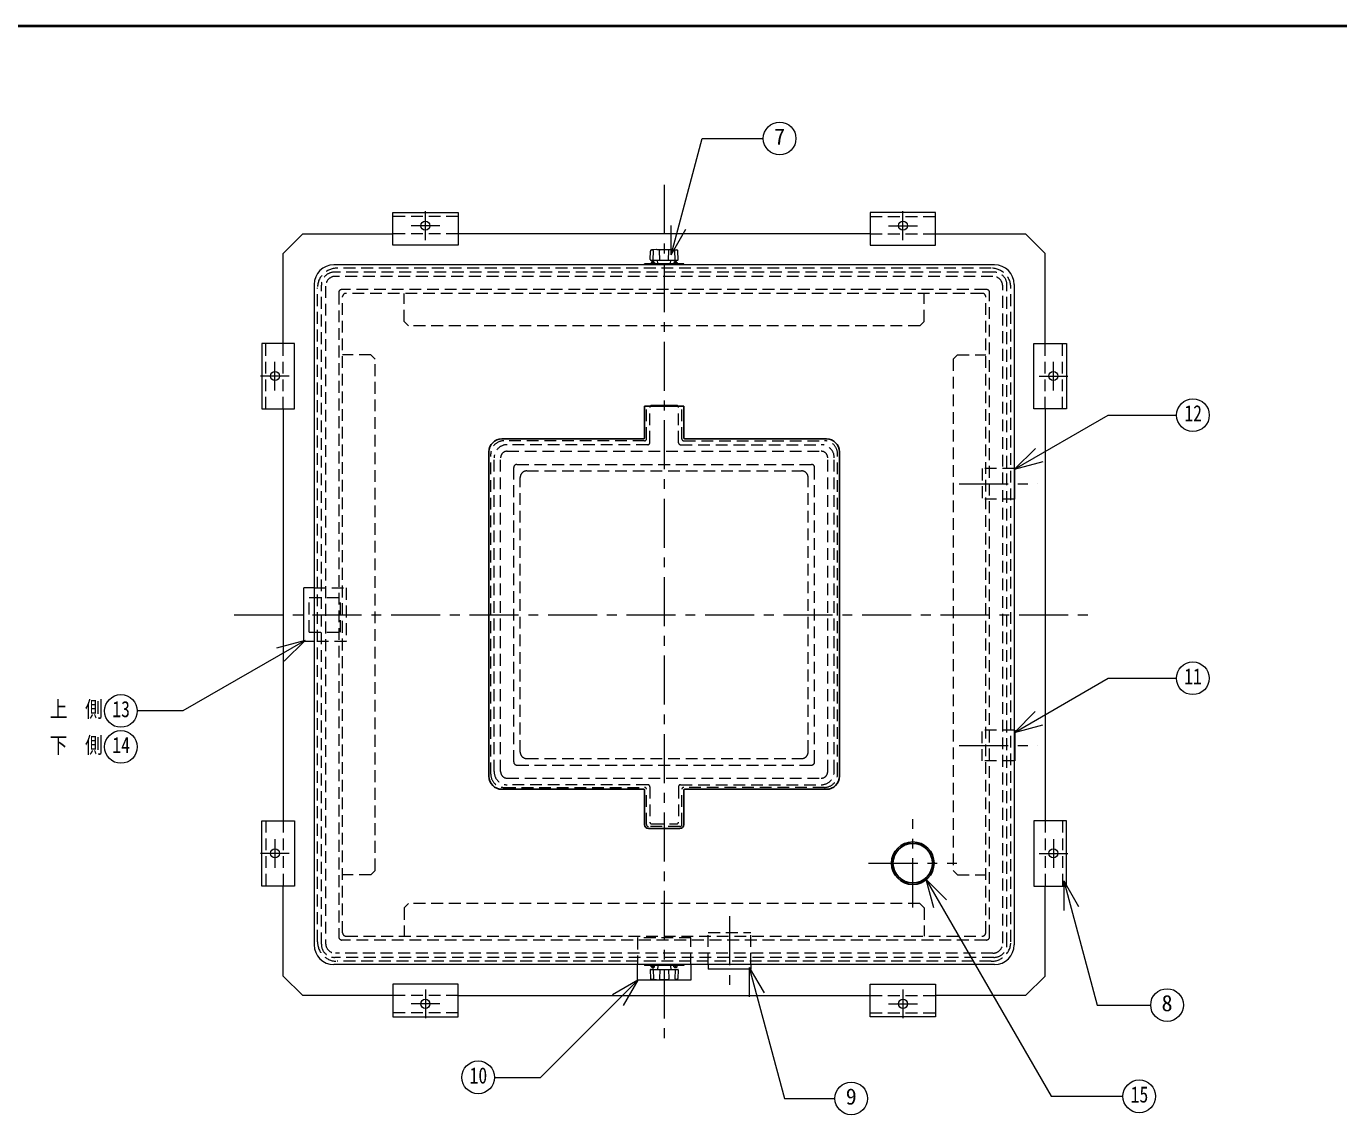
# Model space of a CAD drawing. Units: millimetres, scale not verified. Extents: x -3068 to 3007, y -2202 to 2013.
# Drawn here: x -1006 to 1000, y 348 to 2013 of the extents above; entities that cross this region are included whole.
import ezdxf
from ezdxf.enums import TextEntityAlignment as Align

# ---------------------------------------------------------------- set-up
doc = ezdxf.new("R2010")
doc.units = ezdxf.units.MM
doc.header["$LTSCALE"] = 15
doc.linetypes.add('CHAIN1', pattern=[8, 5, -1, 1, -1])
doc.linetypes.add('DASHED1', pattern=[1.8, 1.2, -0.6])
doc.layers.add('0-0____1', color=7, linetype='Continuous', lineweight=18)
doc.styles.add('ＭＳ ゴシック', font='')
doc.styles.get('ＭＳ ゴシック').set_extended_font_data('MS Gothic')

msp = doc.modelspace()

# ---------------------------------------------------------------- linework, layer by layer
at = {"layer": '0-0____1', "color": 1, "lineweight": 40}
msp.add_line((3006.6, 2012.88), (-3068.4, 2012.88), dxfattribs=at)
at = {"layer": '0-0____1', "color": 4, "linetype": 'CHAIN1', "lineweight": 9}
for p, q in [((-30.9, 1770.38), (-30.9, 455.38)), ((-395.9, 1685.88), (-395.9, 1729.88)), ((334.1, 1685.88), (334.1, 1729.88)), ((-373.9, 1707.88), (-417.9, 1707.88)), ((312.1, 1707.88), (356.1, 1707.88)), ((-625.9, 1455.88), (-625.9, 1499.88)), ((564.1, 1455.88), (564.1, 1499.88)), ((-603.9, 1477.88), (-647.9, 1477.88)), ((542.1, 1477.88), (586.1, 1477.88)), ((419.95, 1312.88), (539.95, 1312.88)), ((-688.4, 1112.88), (626.6, 1112.88)), ((419.95, 912.88), (539.95, 912.88)), ((349.1, 665.38), (349.1, 800.38)), ((-625.9, 769.88), (-625.9, 725.88)), ((564.1, 769.88), (564.1, 725.88)), ((-603.9, 747.88), (-647.9, 747.88)), ((542.1, 747.88), (586.1, 747.88)), ((281.6, 732.88), (416.6, 732.88)), ((69.1, 651.85), (69.1, 545.85)), ((-395.9, 539.88), (-395.9, 495.88)), ((334.1, 539.88), (334.1, 495.88)), ((-373.9, 517.88), (-417.9, 517.88)), ((312.1, 517.88), (356.1, 517.88))]:
    msp.add_line(p, q, dxfattribs=at)
at = {"layer": '0-0____1'}
for p, q in [((-445.9, 1727.88), (-345.9, 1727.88)), ((-445.9, 1677.88), (-445.9, 1727.88)), ((-345.9, 1727.88), (-345.9, 1677.88)), ((384.1, 1727.88), (284.1, 1727.88)), ((284.1, 1727.88), (284.1, 1677.88)), ((384.1, 1677.88), (384.1, 1727.88)), ((-20.27, 1663.38), (-20.27, 1708.38)), ((-20.27, 1663.38), (2.23, 1702.36)), ((-345.9, 1677.88), (-445.9, 1677.88)), ((-52.36, 1655.9), (-51.94, 1669.05)), ((-42.66, 1671.37), (-50.05, 1670.98)), ((-47.84, 1655.38), (-47.35, 1669.93)), ((-42.14, 1671.38), (-19.66, 1671.38)), ((-37.76, 1655.38), (-38.24, 1669.93)), ((-24.05, 1655.38), (-23.56, 1669.93)), ((-19.14, 1671.37), (-11.76, 1670.98)), ((-13.97, 1655.38), (-14.45, 1669.93)), ((-9.44, 1655.9), (-9.86, 1669.05)), ((284.1, 1677.88), (384.1, 1677.88)), ((474.1, 1647.88), (-535.9, 1647.88)), ((-60.9, 1647.88), (-60.9, 1649.38)), ((-0.9, 1649.38), (-60.9, 1649.38)), ((-51.86, 1655.38), (-9.94, 1655.38)), ((-45.9, 1651.38), (-50.9, 1651.38)), ((-50.9, 1651.38), (-50.9, 1649.38)), ((-48.4, 1651.38), (-48.4, 1649.38)), ((-46.9, 1651.38), (-46.9, 1652.89)), ((-45.9, 1651.38), (-45.9, 1649.38)), ((-40.44, 1649.84), (-40.9, 1655.38)), ((-21.36, 1649.84), (-20.9, 1655.38)), ((-15.9, 1651.38), (-10.9, 1651.38)), ((-15.9, 1651.38), (-15.9, 1649.38)), ((-14.9, 1651.38), (-14.9, 1652.89)), ((-13.4, 1651.38), (-13.4, 1649.38)), ((-10.9, 1651.38), (-10.9, 1649.38)), ((-0.9, 1647.88), (-0.9, 1649.38)), ((-565.9, 1617.88), (-565.9, 607.88)), ((504.1, 1617.88), (504.1, 607.88)), ((-645.9, 1527.88), (-645.9, 1427.88)), ((-595.9, 1527.88), (-645.9, 1527.88)), ((-595.9, 1427.88), (-595.9, 1527.88)), ((534.1, 1527.88), (584.1, 1527.88)), ((534.1, 1427.88), (534.1, 1527.88)), ((584.1, 1527.88), (584.1, 1427.88)), ((-645.9, 1427.88), (-595.9, 1427.88)), ((584.1, 1427.88), (534.1, 1427.88)), ((504.73, 1335.38), (647.93, 1418.06)), ((647.93, 1418.06), (752.42, 1418.06)), ((504.73, 1335.38), (536.55, 1367.2)), ((504.73, 1335.38), (548.2, 1347.03)), ((504.1, 1336.38), (504.95, 1336.38)), ((504.95, 1289.38), (504.95, 1336.38)), ((504.1, 1289.38), (504.95, 1289.38)), ((-581.94, 1071.88), (-581.94, 1153.88)), ((-565.9, 1153.88), (-581.94, 1153.88)), ((-579.87, 1073.46), (-766.56, 965.68)), ((-579.87, 1073.46), (-623.34, 1061.81)), ((-579.87, 1073.46), (-611.69, 1041.64)), ((-565.9, 1071.88), (-581.94, 1071.88)), ((504.48, 933), (647.69, 1015.67)), ((647.69, 1015.67), (752.17, 1015.67)), ((-766.56, 965.68), (-836.32, 965.68)), ((504.48, 933), (536.3, 964.82)), ((504.48, 933), (547.95, 944.64)), ((504.1, 936.38), (504.95, 936.38)), ((504.95, 936.38), (504.95, 889.38)), ((504.1, 889.38), (504.95, 889.38)), ((-645.9, 697.88), (-645.9, 797.88)), ((-645.9, 797.88), (-595.9, 797.88)), ((-595.9, 797.88), (-595.9, 697.88)), ((534.1, 797.88), (534.1, 697.88)), ((584.1, 797.88), (534.1, 797.88)), ((584.1, 697.88), (584.1, 797.88)), ((368.98, 708.51), (380.63, 665.05)), ((368.98, 708.51), (400.8, 676.69)), ((580.02, 705.75), (602.52, 666.77)), ((580.02, 705.75), (580.02, 660.75)), ((-595.9, 697.88), (-645.9, 697.88)), ((534.1, 697.88), (584.1, 697.88)), ((474.1, 577.88), (-535.9, 577.88)), ((-60.9, 577.88), (-60.9, 576.38)), ((-0.9, 576.38), (-60.9, 576.38)), ((-52.36, 569.87), (-51.94, 556.72)), ((-51.86, 570.38), (-9.94, 570.38)), ((-50.9, 574.38), (-50.9, 576.38)), ((-45.9, 574.38), (-50.9, 574.38)), ((-48.4, 574.38), (-48.4, 576.38)), ((-47.84, 570.38), (-47.35, 555.84)), ((-46.9, 574.38), (-46.9, 572.87)), ((-45.9, 574.38), (-45.9, 576.38)), ((-40.44, 575.93), (-40.9, 570.38)), ((-37.76, 570.38), (-38.24, 555.84)), ((-24.05, 570.38), (-23.56, 555.84)), ((-21.36, 575.93), (-20.9, 570.38)), ((-15.9, 574.38), (-15.9, 576.38)), ((-15.9, 574.38), (-10.9, 574.38)), ((-14.9, 574.38), (-14.9, 572.87)), ((-13.97, 570.38), (-14.45, 555.84)), ((-13.4, 574.38), (-13.4, 576.38)), ((-10.9, 574.38), (-10.9, 576.38)), ((-9.44, 569.87), (-9.86, 556.72)), ((-0.9, 577.88), (-0.9, 576.38)), ((36.6, 577.88), (36.6, 570.85)), ((101.6, 570.85), (36.6, 570.85)), ((99.24, 573.42), (121.74, 534.44)), ((99.24, 573.42), (99.24, 528.42)), ((101.6, 577.88), (101.6, 570.85)), ((-445.9, 547.88), (-445.9, 497.88)), ((-345.9, 547.88), (-445.9, 547.88)), ((-345.9, 497.88), (-345.9, 547.88)), ((-71.03, 554.26), (-219.9, 405.39)), ((-71.03, 554.26), (-110, 531.76)), ((-71.03, 554.26), (-93.53, 515.29)), ((-42.66, 554.4), (-50.05, 554.79)), ((-42.14, 554.38), (-19.66, 554.38)), ((-19.14, 554.4), (-11.76, 554.79)), ((284.1, 547.88), (384.1, 547.88)), ((284.1, 497.88), (284.1, 547.88)), ((384.1, 547.88), (384.1, 497.88)), ((-445.9, 497.88), (-345.9, 497.88)), ((384.1, 497.88), (284.1, 497.88)), ((-290.21, 405.39), (-219.9, 405.39))]:
    msp.add_line(p, q, dxfattribs=at)
at = {"layer": '0-0____1', "color": 4, "linetype": 'DASHED1', "lineweight": 9}
for p, q in [((-345.9, 1721.88), (-445.9, 1721.88)), ((284.1, 1721.88), (384.1, 1721.88)), ((-345.9, 1695.38), (-445.9, 1695.38)), ((284.1, 1695.38), (384.1, 1695.38)), ((473.1, 1636.88), (-534.9, 1636.88)), ((471.6, 1630.38), (-533.4, 1630.38)), ((469.1, 1642.88), (-530.9, 1642.88)), ((-560.9, 612.88), (-560.9, 1612.88)), ((-554.9, 608.88), (-554.9, 1616.88)), ((-548.4, 1615.38), (-548.4, 610.38)), ((-528.4, 1605.38), (-528.4, 620.38)), ((461.6, 1610.38), (-523.4, 1610.38)), ((466.6, 620.38), (466.6, 1605.38)), ((486.6, 610.38), (486.6, 1615.38)), ((493.1, 608.88), (493.1, 1616.88)), ((499.1, 612.88), (499.1, 1612.88)), ((-522.4, 626.38), (-522.4, 1599.38)), ((455.6, 1604.38), (-517.4, 1604.38)), ((-428.58, 1561.32), (-428.58, 1604.38)), ((366.78, 1561.32), (366.78, 1604.38)), ((460.6, 626.38), (460.6, 1599.38)), ((-428.58, 1561.32), (-421.83, 1554.57)), ((360.02, 1554.57), (-421.83, 1554.57)), ((366.78, 1561.32), (360.02, 1554.57)), ((-639.9, 1427.88), (-639.9, 1527.88)), ((-613.4, 1427.88), (-613.4, 1527.88)), ((551.6, 1427.88), (551.6, 1527.88)), ((578.1, 1427.88), (578.1, 1527.88)), ((-479.34, 1510.57), (-522.4, 1510.57)), ((-479.34, 1510.57), (-472.58, 1503.81)), ((417.54, 1510.57), (410.78, 1503.81)), ((417.54, 1510.57), (460.6, 1510.57)), ((-472.58, 721.96), (-472.58, 1503.81)), ((410.78, 1503.81), (410.78, 721.96)), ((454.95, 1336.38), (454.95, 1289.38)), ((504.1, 1336.38), (454.95, 1336.38)), ((504.1, 1289.38), (454.95, 1289.38)), ((-565.9, 1153.88), (-516.94, 1153.88)), ((-516.94, 1153.88), (-516.94, 1071.88)), ((-573.58, 1139.38), (-525.58, 1139.38)), ((-573.58, 1086.38), (-573.58, 1139.38)), ((-525.58, 1086.38), (-525.58, 1139.38)), ((-573.58, 1086.38), (-525.58, 1086.38)), ((-516.94, 1071.88), (-565.9, 1071.88)), ((454.95, 889.38), (454.95, 936.38)), ((504.1, 936.38), (454.95, 936.38)), ((504.1, 889.38), (454.95, 889.38)), ((-639.9, 797.88), (-639.9, 697.88)), ((-613.4, 797.88), (-613.4, 697.88)), ((551.6, 797.88), (551.6, 697.88)), ((578.1, 797.88), (578.1, 697.88)), ((-479.34, 715.2), (-522.4, 715.2)), ((-479.34, 715.2), (-472.58, 721.96)), ((417.54, 715.2), (410.78, 721.96)), ((417.54, 715.2), (460.6, 715.2)), ((-428.58, 664.44), (-421.83, 671.2)), ((-428.58, 664.44), (-428.58, 621.38)), ((360.02, 671.2), (-421.83, 671.2)), ((366.78, 664.44), (360.02, 671.2)), ((366.78, 664.44), (366.78, 621.38)), ((36.6, 626.85), (101.6, 626.85)), ((36.6, 577.88), (36.6, 626.85)), ((101.6, 577.88), (101.6, 626.85)), ((461.6, 615.38), (-523.4, 615.38)), ((-517.4, 621.38), (455.6, 621.38)), ((10.1, 618.94), (-71.9, 618.94)), ((-71.9, 618.94), (-71.9, 577.88)), ((10.1, 577.88), (10.1, 618.94)), ((473.1, 588.88), (-534.9, 588.88)), ((471.6, 595.38), (-533.4, 595.38)), ((469.1, 582.88), (-530.9, 582.88)), ((-345.9, 530.38), (-445.9, 530.38)), ((284.1, 530.38), (384.1, 530.38)), ((-345.9, 503.88), (-445.9, 503.88)), ((284.1, 503.88), (384.1, 503.88))]:
    msp.add_line(p, q, dxfattribs=at)
at = {"layer": '0-0____1', "color": 4, "lineweight": 9}
for p, q in [((-583.4, 1695.38), (-613.4, 1665.38)), ((-583.4, 1695.38), (-445.9, 1695.38)), ((284.1, 1695.38), (-345.9, 1695.38)), ((384.1, 1695.38), (521.6, 1695.38)), ((521.6, 1695.38), (551.6, 1665.38)), ((-613.4, 1527.88), (-613.4, 1665.38)), ((551.6, 1527.88), (551.6, 1665.38)), ((-613.4, 1427.88), (-613.4, 797.88)), ((551.6, 1427.88), (551.6, 797.88)), ((-613.4, 560.38), (-613.4, 697.88)), ((551.6, 560.38), (551.6, 697.88)), ((-71.9, 553.94), (-71.9, 577.88)), ((-613.4, 560.38), (-583.4, 530.38)), ((521.6, 530.38), (551.6, 560.38)), ((-445.9, 530.38), (-583.4, 530.38)), ((-345.9, 530.38), (284.1, 530.38)), ((521.6, 530.38), (384.1, 530.38))]:
    msp.add_line(p, q, dxfattribs=at)
at = {"layer": '0-0____1', "color": 5, "lineweight": 25}
for p, q in [((-60.9, 1431.88), (-0.9, 1431.88)), ((-60.9, 1383.38), (-60.9, 1431.88)), ((-49.9, 1432.88), (-11.9, 1432.88)), ((-0.9, 1383.38), (-0.9, 1431.88)), ((-62.4, 1381.88), (-278.9, 1381.88)), ((0.6, 1381.88), (217.1, 1381.88)), ((-298.9, 865.88), (-298.9, 1361.88)), ((237.1, 865.88), (237.1, 1361.88)), ((-278.9, 845.88), (-62.4, 845.88)), ((-60.9, 844.38), (-60.9, 791.88)), ((-0.9, 844.38), (-0.9, 791.88)), ((217.1, 845.88), (0.6, 845.88)), ((-6.9, 785.88), (-54.9, 785.88))]:
    msp.add_line(p, q, dxfattribs=at)
at = {"layer": '0-0____1', "linetype": 'DASHED1'}
for p, q in [((-57.9, 1381.88), (-57.9, 1431.88)), ((-52.9, 1375.88), (-52.9, 1429.88)), ((-8.9, 1375.88), (-8.9, 1429.88)), ((-3.9, 1381.88), (-3.9, 1431.88)), ((-60.9, 1378.88), (-275.9, 1378.88)), ((-55.9, 1372.88), (-270.9, 1372.88)), ((-5.9, 1372.88), (209.1, 1372.88)), ((-0.9, 1378.88), (214.1, 1378.88)), ((-295.9, 868.88), (-295.9, 1358.88)), ((-290.9, 872.88), (-290.9, 1352.88)), ((-280.9, 872.88), (-280.9, 1352.88)), ((-270.9, 1362.88), (209.1, 1362.88)), ((219.1, 872.88), (219.1, 1352.88)), ((229.1, 872.88), (229.1, 1352.88)), ((234.1, 868.88), (234.1, 1358.88)), ((-260.9, 887.88), (-260.9, 1337.88)), ((-255.9, 1342.88), (194.1, 1342.88)), ((-240.9, 1332.88), (179.1, 1332.88)), ((199.1, 887.88), (199.1, 1337.88)), ((-250.9, 902.88), (-250.9, 1322.88)), ((189.1, 902.88), (189.1, 1322.88)), ((-255.9, 882.88), (194.1, 882.88)), ((-240.9, 892.88), (179.1, 892.88)), ((-270.9, 862.88), (209.1, 862.88)), ((-275.9, 848.88), (-60.9, 848.88)), ((-55.9, 852.88), (-270.9, 852.88)), ((-57.9, 791.88), (-57.9, 845.88)), ((-52.9, 849.88), (-52.9, 795.88)), ((-8.9, 849.88), (-8.9, 795.88)), ((-5.9, 852.88), (209.1, 852.88)), ((-3.9, 791.88), (-3.9, 845.88)), ((214.1, 848.88), (-0.9, 848.88)), ((-6.9, 788.88), (-54.9, 788.88)), ((-49.9, 792.88), (-11.9, 792.88))]:
    msp.add_line(p, q, dxfattribs=at)
at = {"layer": '0-0____1'}
for points in [[(-20.27, 1663.38), (27.37, 1841.16), (120.6, 1841.16)], [(-49.9, 1651.38), (-49.9, 1652.89), (-46.9, 1652.89)], [(-11.9, 1651.38), (-11.9, 1652.89), (-14.9, 1652.89)], [(368.98, 708.51), (560.75, 376.36), (670.31, 376.36)], [(580.02, 705.75), (630.87, 516), (712.84, 516)], [(-49.9, 574.38), (-49.9, 572.87), (-46.9, 572.87)], [(-11.9, 574.38), (-11.9, 572.87), (-14.9, 572.87)], [(99.24, 573.42), (152.9, 373.17), (230.07, 373.17)]]:
    msp.add_lwpolyline(points, dxfattribs=at)
at = {"layer": '0-0____1', "color": 4, "lineweight": 9}
msp.add_lwpolyline([(10.1, 577.88), (10.1, 553.94), (-71.9, 553.94)], dxfattribs=at)
at = {"layer": '0-0____1'}
for centre, radius in [((145.6, 1841.16), 25), ((-395.9, 1707.88), 7), ((334.1, 1707.88), 7), ((-625.9, 1477.88), 7), ((564.1, 1477.88), 7), ((777.42, 1418.06), 25), ((777.17, 1015.67), 25), ((-861.32, 965.68), 25), ((-861.32, 910.68), 25), ((-625.9, 747.88), 7), ((564.1, 747.88), 7), ((-395.9, 517.88), 7), ((334.1, 517.88), 7), ((737.84, 516), 25), ((-315.21, 405.39), 25), ((695.31, 376.36), 25), ((255.07, 373.17), 25)]:
    msp.add_circle(centre, radius, dxfattribs=at)
at = {"layer": '0-0____1', "color": 5, "lineweight": 25}
for radius in [32.5, 30.25]:
    msp.add_circle((349.1, 732.88), radius, dxfattribs=at)
at = {"layer": '0-0____1'}
for centre, radius, start, end in [((-49.94, 1668.98), 2, 93.01913, 178.15415), ((-50.41, 1668.31), 2.07, 93.02757, 128.73305), ((-50.33, 1660.43), 9.96, 72.62002, 91.09064), ((-42.14, 1661.38), 10, 90, 93.01913), ((-37.74, 1669.95), 0.5, 97.29873, 181.90915), ((-30.9, 1616.55), 54.34, 82.70127, 97.29873), ((-24.06, 1669.95), 0.5, 358.09085, 82.70127), ((-19.66, 1661.38), 10, 86.98087, 90), ((-11.48, 1660.43), 9.96, 88.90936, 107.37998), ((-11.86, 1668.98), 2, 1.84585, 86.98087), ((-11.4, 1668.31), 2.07, 51.26695, 86.97243), ((-535.9, 1617.88), 30, 90, 180), ((-51.86, 1655.88), 0.5, 178.15415, 270), ((-39.94, 1649.88), 0.5, 184.76364, 270), ((-21.86, 1649.88), 0.5, 270, 355.23636), ((-9.94, 1655.88), 0.5, 270, 1.84585), ((474.1, 1617.88), 30, 0, 90), ((-535.9, 607.88), 30, 180, 270), ((474.1, 607.88), 30, 270, 0), ((-51.86, 569.88), 0.5, 90, 181.84585), ((-39.94, 575.88), 0.5, 90, 175.23636), ((-21.86, 575.88), 0.5, 4.76364, 90), ((-9.94, 569.88), 0.5, 358.15415, 90), ((-49.94, 556.78), 2, 181.84585, 266.98087), ((-50.41, 557.45), 2.07, 231.26695, 266.97243), ((-50.33, 565.34), 9.96, 268.90936, 287.37998), ((-42.14, 564.38), 10, 266.98087, 270), ((-37.74, 555.82), 0.5, 178.09085, 262.70127), ((-30.9, 609.22), 54.34, 262.70127, 277.29873), ((-24.06, 555.82), 0.5, 277.29873, 1.90915), ((-19.66, 564.38), 10, 270, 273.01913), ((-11.48, 565.34), 9.96, 252.62002, 271.09064), ((-11.86, 556.78), 2, 273.01913, 358.15415), ((-11.4, 557.45), 2.07, 273.02757, 308.73305)]:
    msp.add_arc(centre, radius, start, end, dxfattribs=at)
at = {"layer": '0-0____1', "color": 4, "linetype": 'DASHED1', "lineweight": 9}
for centre, radius, start, end in [((-530.9, 1612.88), 30, 90, 180), ((-534.9, 1616.88), 20, 90, 180), ((-533.4, 1615.38), 15, 90, 180), ((469.1, 1612.88), 30, 0, 90), ((471.6, 1615.38), 15, 0, 90), ((473.1, 1616.88), 20, 0, 90), ((-523.4, 1605.38), 5, 90, 180), ((461.6, 1605.38), 5, 0, 90), ((-517.4, 1599.38), 5, 90, 180), ((455.6, 1599.38), 5, 0, 90), ((-517.4, 626.38), 5, 180, 270), ((455.6, 626.38), 5, 270, 0), ((-530.9, 612.88), 30, 180, 270), ((-534.9, 608.88), 20, 180, 270), ((-533.4, 610.38), 15, 180, 270), ((-523.4, 620.38), 5, 180, 270), ((461.6, 620.38), 5, 270, 0), ((469.1, 612.88), 30, 270, 0), ((471.6, 610.38), 15, 270, 0), ((473.1, 608.88), 20, 270, 0)]:
    msp.add_arc(centre, radius, start, end, dxfattribs=at)
at = {"layer": '0-0____1', "linetype": 'DASHED1'}
for centre, radius, start, end in [((-49.9, 1429.88), 3, 138.18969, 180), ((-11.9, 1429.88), 3, 0, 41.81031), ((-275.9, 1358.88), 20, 90, 180), ((-270.9, 1352.88), 20, 90, 180), ((-60.9, 1381.88), 3, 270, 0), ((-55.9, 1375.88), 3, 270, 0), ((-5.9, 1375.88), 3, 180, 270), ((-0.9, 1381.88), 3, 180, 270), ((209.1, 1352.88), 20, 0, 90), ((214.1, 1358.88), 20, 0, 90), ((-270.9, 1352.88), 10, 90, 180), ((209.1, 1352.88), 10, 0, 90), ((-255.9, 1337.88), 5, 90, 180), ((-240.9, 1322.88), 10, 90, 180), ((179.1, 1322.88), 10, 0, 90), ((194.1, 1337.88), 5, 0, 90), ((-240.9, 902.88), 10, 180, 270), ((179.1, 902.88), 10, 270, 0), ((-255.9, 887.88), 5, 180, 270), ((194.1, 887.88), 5, 270, 0), ((-275.9, 868.88), 20, 180, 270), ((-270.9, 872.88), 20, 180, 270), ((-270.9, 872.88), 10, 180, 270), ((209.1, 872.88), 10, 270, 0), ((209.1, 872.88), 20, 270, 0), ((214.1, 868.88), 20, 270, 0), ((-60.9, 845.88), 3, 0, 90), ((-55.9, 849.88), 3, 0, 90), ((-5.9, 849.88), 3, 90, 180), ((-0.9, 845.88), 3, 90, 180), ((-54.9, 791.88), 3, 180, 270), ((-49.9, 795.88), 3, 180, 270), ((-11.9, 795.88), 3, 270, 0), ((-6.9, 791.88), 3, 270, 0)]:
    msp.add_arc(centre, radius, start, end, dxfattribs=at)
at = {"layer": '0-0____1', "color": 5, "lineweight": 25}
for centre, radius, start, end in [((-49.9, 1429.88), 3, 90, 138.18969), ((-11.9, 1429.88), 3, 41.81031, 90), ((-278.9, 1361.88), 20, 90, 180), ((-62.4, 1383.38), 1.5, 270, 0), ((0.6, 1383.38), 1.5, 180, 270), ((217.1, 1361.88), 20, 0, 90), ((-278.9, 865.88), 20, 180, 270), ((217.1, 865.88), 20, 270, 0), ((-62.4, 844.38), 1.5, 0, 90), ((0.6, 844.38), 1.5, 90, 180), ((-54.9, 791.88), 6, 180, 270), ((-6.9, 791.88), 6, 270, 0)]:
    msp.add_arc(centre, radius, start, end, dxfattribs=at)

# ---------------------------------------------------------------- texts
at = {"layer": '0-0____1', "style": 'ＭＳ ゴシック'}
for s, p in [('7', (137.16, 1824.28)), ('8', (729.41, 499.13)), ('9', (246.63, 356.3))]:
    msp.add_text(s, height=24.74, dxfattribs=at).set_placement(p, align=Align.BOTTOM_LEFT)
at = {"layer": '0-0____1', "style": 'ＭＳ ゴシック', "width": 0.8}
for s, p in [('12', (764.29, 1401.18)), ('11', (764.04, 998.8)), ('上\u3000側', (-970.07, 948.8)), ('13', (-874.45, 948.8)), ('下\u3000側', (-970.07, 893.8)), ('14', (-874.45, 893.8)), ('10', (-328.34, 388.52)), ('15', (682.19, 359.49))]:
    msp.add_text(s, height=24.74, dxfattribs=at).set_placement(p, align=Align.BOTTOM_LEFT)

doc.saveas('drawing.dxf')
